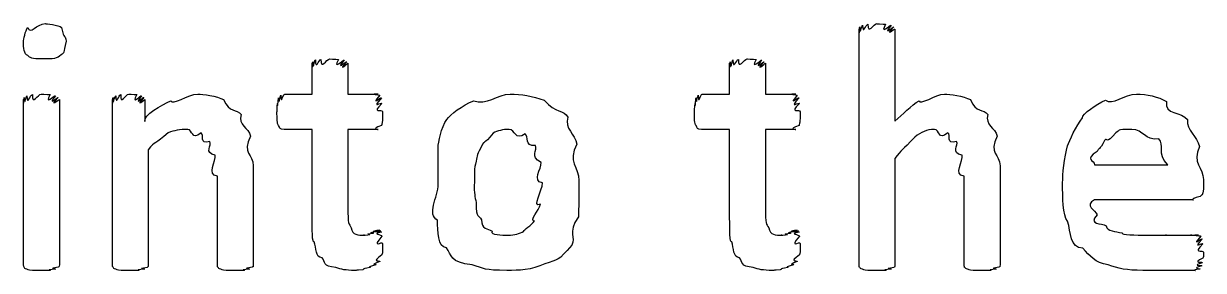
# Model space of a CAD drawing. Header units: millimetres. Extents: x 0 to 216, y 0 to 279.
# Drawn here: x 142.3 to 154.12, y 176.07 to 178.54 of the extents above; entities that cross this region are included whole.
import ezdxf

# ---------------------------------------------------------------- set-up
doc = ezdxf.new("R2010")
doc.units = ezdxf.units.MM
doc.layers.get('0').update_dxf_attribs({"linetype": 'CONTINUOUS'})

msp = doc.modelspace()

# ---------------------------------------------------------------- linework, layer by layer
at = {"color": 0}
for p, q in [((150.669, 176.129), (150.669, 178.488)), ((151.027, 178.488), (151.027, 177.567)), ((142.721, 178.366), (142.721, 178.366)), ((145.187, 177.837), (145.187, 178.146)), ((145.546, 178.146), (145.546, 177.837)), ((149.371, 177.837), (149.371, 178.146)), ((149.729, 178.146), (149.729, 177.837)), ((144.912, 177.837), (145.187, 177.837)), ((145.546, 177.837), (145.849, 177.837)), ((149.096, 177.837), (149.371, 177.837)), ((149.729, 177.837), (150.033, 177.837)), ((142.296, 176.129), (142.296, 177.782)), ((142.655, 177.782), (142.655, 176.129)), ((143.187, 176.129), (143.187, 177.782)), ((143.512, 177.782), (143.512, 177.562)), ((145.187, 177.484), (144.906, 177.484)), ((145.187, 176.591), (145.187, 177.484)), ((145.849, 177.484), (145.546, 177.484)), ((145.546, 177.484), (145.546, 176.713)), ((149.371, 177.484), (149.09, 177.484)), ((149.371, 176.591), (149.371, 177.484)), ((150.033, 177.484), (149.729, 177.484)), ((149.729, 177.484), (149.729, 176.713)), ((143.545, 177.28), (143.545, 176.129)), ((144.598, 177.121), (144.598, 176.129)), ((151.027, 177.192), (151.027, 176.129)), ((152.08, 177.121), (152.08, 176.129)), ((153.027, 177.131), (153.76, 177.131)), ((144.239, 176.129), (144.239, 177.016)), ((151.722, 176.129), (151.722, 177.016)), ((154.118, 176.983), (154.118, 176.922)), ((147.497, 176.95), (147.497, 176.95)), ((147.861, 176.972), (147.861, 176.972)), ((154.014, 176.779), (153.027, 176.779)), ((145.893, 176.343), (145.893, 176.343)), ((150.077, 176.343), (150.077, 176.343))]:
    msp.add_line(p, q, dxfattribs=at)
for points in [[(142.34, 178.504), (142.358, 178.424), (142.43, 178.543), (142.511, 178.543)], [(142.511, 178.543), (142.519, 178.543), (142.646, 178.529), (142.677, 178.504)], [(150.675, 178.51), (150.68, 178.41), (150.691, 178.522), (150.702, 178.526)], [(150.702, 178.526), (150.705, 178.422), (150.735, 178.537), (150.757, 178.537)], [(150.757, 178.537), (150.753, 178.424), (150.813, 178.543), (150.846, 178.543)], [(150.846, 178.543), (150.823, 178.543), (150.912, 178.54), (150.934, 178.537)], [(150.934, 178.537), (150.87, 178.422), (150.978, 178.533), (150.989, 178.526)], [(150.989, 178.526), (150.896, 178.41), (151.012, 178.516), (151.016, 178.51)], [(142.296, 178.366), (142.296, 178.373), (142.31, 178.478), (142.34, 178.504)], [(142.677, 178.504), (142.696, 178.377), (142.721, 178.435), (142.721, 178.366)], [(150.669, 178.488), (150.669, 178.395), (150.671, 178.501), (150.675, 178.51)], [(151.016, 178.51), (150.908, 178.399), (151.027, 178.499), (151.027, 178.488)], [(142.34, 178.223), (142.296, 178.237), (142.296, 178.296), (142.296, 178.366)], [(142.721, 178.366), (142.696, 178.241), (142.704, 178.253), (142.671, 178.229)], [(142.506, 178.19), (142.354, 178.19), (142.369, 178.201), (142.34, 178.223)], [(142.671, 178.229), (142.634, 178.19), (142.586, 178.19), (142.506, 178.19)], [(145.187, 178.146), (145.187, 178.047), (145.189, 178.154), (145.193, 178.162)], [(145.193, 178.162), (145.198, 178.06), (145.209, 178.175), (145.22, 178.179)], [(145.22, 178.179), (145.223, 178.069), (145.253, 178.185), (145.276, 178.185)], [(145.276, 178.185), (145.271, 178.072), (145.331, 178.19), (145.364, 178.19)], [(145.364, 178.19), (145.342, 178.19), (145.43, 178.187), (145.452, 178.185)], [(145.452, 178.185), (145.389, 178.069), (145.496, 178.182), (145.507, 178.179)], [(145.507, 178.179), (145.415, 178.06), (145.53, 178.169), (145.535, 178.162)], [(145.535, 178.162), (145.426, 178.047), (145.546, 178.149), (145.546, 178.146)], [(149.371, 178.146), (149.371, 178.047), (149.372, 178.154), (149.377, 178.162)], [(149.377, 178.162), (149.382, 178.06), (149.393, 178.175), (149.404, 178.179)], [(149.404, 178.179), (149.407, 178.069), (149.437, 178.185), (149.459, 178.185)], [(149.459, 178.185), (149.455, 178.072), (149.514, 178.19), (149.547, 178.19)], [(149.547, 178.19), (149.526, 178.19), (149.614, 178.187), (149.636, 178.185)], [(149.636, 178.185), (149.572, 178.069), (149.68, 178.182), (149.691, 178.179)], [(149.691, 178.179), (149.599, 178.06), (149.714, 178.169), (149.718, 178.162)], [(149.718, 178.162), (149.61, 178.047), (149.729, 178.149), (149.729, 178.146)], [(142.296, 177.782), (142.296, 177.69), (142.298, 177.796), (142.302, 177.804)], [(142.302, 177.804), (142.307, 177.705), (142.318, 177.817), (142.329, 177.821)], [(142.329, 177.821), (142.332, 177.716), (142.362, 177.832), (142.384, 177.832)], [(142.384, 177.832), (142.38, 177.719), (142.44, 177.837), (142.472, 177.837)], [(142.472, 177.837), (142.451, 177.837), (142.539, 177.835), (142.561, 177.832)], [(142.561, 177.832), (142.498, 177.716), (142.605, 177.828), (142.616, 177.821)], [(142.616, 177.821), (142.524, 177.705), (142.639, 177.811), (142.644, 177.804)], [(142.644, 177.804), (142.535, 177.69), (142.655, 177.789), (142.655, 177.782)], [(143.187, 177.782), (143.187, 177.69), (143.188, 177.796), (143.192, 177.804)], [(143.192, 177.804), (143.193, 177.705), (143.204, 177.817), (143.22, 177.821)], [(143.22, 177.821), (143.222, 177.716), (143.25, 177.832), (143.269, 177.832)], [(143.269, 177.832), (143.264, 177.719), (143.319, 177.837), (143.352, 177.837)], [(143.352, 177.837), (143.326, 177.837), (143.407, 177.835), (143.429, 177.832)], [(143.429, 177.832), (143.37, 177.716), (143.468, 177.828), (143.479, 177.821)], [(143.479, 177.821), (143.392, 177.705), (143.497, 177.811), (143.5, 177.804)], [(143.5, 177.804), (143.403, 177.69), (143.512, 177.789), (143.512, 177.782)], [(143.771, 177.771), (143.782, 177.719), (143.949, 177.837), (144.041, 177.837)], [(144.041, 177.837), (144.093, 177.837), (144.23, 177.818), (144.3, 177.782)], [(144.851, 177.799), (144.852, 177.708), (144.865, 177.822), (144.873, 177.826)], [(144.873, 177.826), (144.87, 177.719), (144.896, 177.837), (144.912, 177.837)], [(145.849, 177.837), (145.752, 177.837), (145.861, 177.833), (145.865, 177.826)], [(145.865, 177.826), (145.764, 177.708), (145.878, 177.812), (145.882, 177.799)], [(146.808, 177.771), (146.926, 177.719), (147.05, 177.837), (147.172, 177.837)], [(147.172, 177.837), (147.279, 177.837), (147.399, 177.817), (147.513, 177.777)], [(149.035, 177.799), (149.036, 177.708), (149.049, 177.822), (149.057, 177.826)], [(149.057, 177.826), (149.054, 177.719), (149.08, 177.837), (149.096, 177.837)], [(150.033, 177.837), (149.936, 177.837), (150.045, 177.833), (150.049, 177.826)], [(150.049, 177.826), (149.947, 177.708), (150.061, 177.812), (150.066, 177.799)], [(151.27, 177.771), (151.271, 177.719), (151.438, 177.837), (151.524, 177.837)], [(151.524, 177.837), (151.576, 177.837), (151.712, 177.818), (151.783, 177.782)], [(153.137, 177.777), (153.203, 177.719), (153.332, 177.837), (153.446, 177.837)], [(153.446, 177.837), (153.552, 177.837), (153.664, 177.812), (153.749, 177.765)], [(143.512, 177.562), (143.491, 177.631), (143.685, 177.727), (143.771, 177.771)], [(144.3, 177.782), (144.355, 177.646), (144.432, 177.695), (144.476, 177.633)], [(144.835, 177.661), (144.835, 177.635), (144.836, 177.721), (144.84, 177.744)], [(144.84, 177.744), (144.841, 177.679), (144.847, 177.783), (144.851, 177.799)], [(145.882, 177.799), (145.772, 177.679), (145.887, 177.765), (145.887, 177.744)], [(145.887, 177.744), (145.774, 177.635), (145.893, 177.694), (145.893, 177.661)], [(146.538, 177.584), (146.571, 177.631), (146.69, 177.727), (146.808, 177.771)], [(147.513, 177.777), (147.629, 177.642), (147.709, 177.683), (147.75, 177.606)], [(149.018, 177.661), (149.018, 177.635), (149.02, 177.721), (149.024, 177.744)], [(149.024, 177.744), (149.025, 177.679), (149.031, 177.783), (149.035, 177.799)], [(150.066, 177.799), (149.955, 177.679), (150.071, 177.765), (150.071, 177.744)], [(150.071, 177.744), (149.958, 177.635), (150.077, 177.694), (150.077, 177.661)], [(151.027, 177.567), (151.106, 177.631), (151.189, 177.727), (151.27, 177.771)], [(151.783, 177.782), (151.838, 177.646), (151.915, 177.695), (151.959, 177.633)], [(152.906, 177.6), (152.902, 177.639), (153.045, 177.735), (153.137, 177.777)], [(153.749, 177.765), (153.722, 177.628), (153.904, 177.661), (153.959, 177.584)], [(144.476, 177.633), (144.443, 177.524), (144.551, 177.502), (144.57, 177.418)], [(144.851, 177.523), (144.835, 177.54), (144.835, 177.598), (144.835, 177.661)], [(145.893, 177.661), (145.893, 177.54), (145.889, 177.552), (145.882, 177.523)], [(146.45, 177.303), (146.45, 177.355), (146.479, 177.506), (146.538, 177.584)], [(147.75, 177.606), (147.713, 177.491), (147.823, 177.442), (147.839, 177.336)], [(149.035, 177.523), (149.018, 177.54), (149.018, 177.598), (149.018, 177.661)], [(150.077, 177.661), (150.077, 177.54), (150.072, 177.552), (150.066, 177.523)], [(151.959, 177.633), (151.926, 177.524), (152.033, 177.502), (152.053, 177.418)], [(152.757, 177.319), (152.776, 177.366), (152.842, 177.523), (152.906, 177.6)], [(153.959, 177.584), (153.949, 177.473), (154.054, 177.415), (154.08, 177.314)], [(143.743, 177.451), (143.612, 177.326), (143.614, 177.376), (143.545, 177.28)], [(143.941, 177.484), (143.859, 177.484), (143.809, 177.473), (143.743, 177.451)], [(144.074, 177.451), (143.976, 177.366), (143.993, 177.484), (143.941, 177.484)], [(144.162, 177.363), (144.049, 177.326), (144.11, 177.432), (144.074, 177.451)], [(144.906, 177.484), (144.859, 177.484), (144.865, 177.497), (144.851, 177.523)], [(145.882, 177.523), (145.761, 177.484), (145.863, 177.484), (145.849, 177.484)], [(147.161, 177.484), (147.096, 177.484), (147.045, 177.471), (147.001, 177.446)], [(147.321, 177.44), (147.221, 177.366), (147.223, 177.484), (147.161, 177.484)], [(149.09, 177.484), (149.043, 177.484), (149.049, 177.497), (149.035, 177.523)], [(150.066, 177.523), (149.944, 177.484), (150.046, 177.484), (150.033, 177.484)], [(151.424, 177.484), (151.342, 177.484), (151.292, 177.458), (151.226, 177.407)], [(151.557, 177.451), (151.459, 177.366), (151.475, 177.484), (151.424, 177.484)], [(151.645, 177.363), (151.532, 177.326), (151.592, 177.432), (151.557, 177.451)], [(153.242, 177.451), (153.137, 177.326), (153.159, 177.407), (153.126, 177.374)], [(153.402, 177.484), (153.228, 177.484), (153.289, 177.473), (153.242, 177.451)], [(153.672, 177.391), (153.526, 177.366), (153.523, 177.484), (153.402, 177.484)], [(144.217, 177.225), (144.097, 177.249), (144.187, 177.326), (144.162, 177.363)], [(144.57, 177.418), (144.479, 177.242), (144.598, 177.238), (144.598, 177.121)], [(146.896, 177.336), (146.836, 177.22), (146.844, 177.231), (146.83, 177.165)], [(147.001, 177.446), (146.893, 177.315), (146.925, 177.382), (146.896, 177.336)], [(147.425, 177.324), (147.309, 177.311), (147.365, 177.414), (147.321, 177.44)], [(147.839, 177.336), (147.742, 177.161), (147.861, 177.107), (147.861, 176.972)], [(151.226, 177.407), (151.095, 177.267), (151.096, 177.287), (151.027, 177.192)], [(151.7, 177.225), (151.58, 177.249), (151.67, 177.326), (151.645, 177.363)], [(152.053, 177.418), (151.962, 177.242), (152.08, 177.238), (152.08, 177.121)], [(153.126, 177.374), (153.074, 177.264), (153.072, 177.308), (153.054, 177.264)], [(153.76, 177.131), (153.647, 177.242), (153.734, 177.327), (153.672, 177.391)], [(144.239, 177.016), (144.123, 177.024), (144.231, 177.173), (144.217, 177.225)], [(146.45, 176.939), (146.45, 177.017), (146.45, 177.192), (146.45, 177.303)], [(147.481, 177.154), (147.361, 177.212), (147.45, 177.276), (147.425, 177.324)], [(151.722, 177.016), (151.606, 177.024), (151.714, 177.173), (151.7, 177.225)], [(152.707, 176.95), (152.707, 177.028), (152.724, 177.209), (152.757, 177.319)], [(153.054, 177.264), (152.92, 177.178), (153.027, 177.178), (153.027, 177.131)], [(154.08, 177.314), (154, 177.149), (154.118, 177.1), (154.118, 176.983)], [(146.83, 177.165), (146.809, 177.09), (146.813, 177.034), (146.813, 176.961)], [(147.497, 176.95), (147.382, 176.966), (147.491, 177.09), (147.481, 177.154)], [(146.444, 176.575), (146.331, 176.632), (146.45, 176.802), (146.45, 176.939)], [(146.813, 176.961), (146.809, 176.826), (146.819, 176.818), (146.83, 176.751)], [(147.475, 176.735), (147.382, 176.698), (147.497, 176.873), (147.497, 176.95)], [(147.861, 176.972), (147.861, 176.775), (147.858, 176.718), (147.855, 176.608)], [(152.757, 176.564), (152.707, 176.627), (152.707, 176.802), (152.707, 176.95)], [(154.118, 176.922), (154.118, 176.823), (154.107, 176.834), (154.085, 176.812)], [(146.83, 176.751), (146.831, 176.58), (146.859, 176.632), (146.885, 176.58)], [(153.027, 176.779), (152.92, 176.724), (153.035, 176.674), (153.054, 176.63)], [(154.085, 176.812), (153.956, 176.779), (154.039, 176.779), (154.014, 176.779)], [(145.546, 176.713), (145.543, 176.521), (145.557, 176.544), (145.579, 176.498)], [(147.414, 176.57), (147.356, 176.57), (147.464, 176.671), (147.475, 176.735)], [(149.729, 176.713), (149.727, 176.521), (149.74, 176.544), (149.762, 176.498)], [(153.054, 176.63), (152.957, 176.521), (153.101, 176.553), (153.143, 176.52)], [(145.209, 176.36), (145.187, 176.33), (145.187, 176.503), (145.187, 176.591)], [(146.532, 176.299), (146.445, 176.301), (146.444, 176.468), (146.444, 176.575)], [(146.885, 176.58), (146.882, 176.481), (146.946, 176.494), (146.99, 176.465)], [(147.309, 176.465), (147.301, 176.477), (147.388, 176.525), (147.414, 176.57)], [(147.855, 176.608), (147.739, 176.44), (147.833, 176.407), (147.789, 176.327)], [(149.393, 176.36), (149.371, 176.33), (149.371, 176.503), (149.371, 176.591)], [(152.911, 176.294), (152.776, 176.294), (152.793, 176.456), (152.757, 176.564)], [(153.143, 176.52), (153.155, 176.459), (153.236, 176.466), (153.303, 176.448)], [(145.579, 176.498), (145.591, 176.426), (145.647, 176.426), (145.711, 176.426)], [(145.711, 176.426), (145.675, 176.426), (145.751, 176.427), (145.766, 176.432)], [(145.766, 176.432), (145.705, 176.437), (145.794, 176.444), (145.805, 176.448)], [(145.805, 176.448), (145.73, 176.448), (145.83, 176.461), (145.838, 176.465)], [(145.838, 176.465), (145.749, 176.459), (145.857, 176.476), (145.865, 176.476)], [(145.865, 176.476), (145.761, 176.459), (145.872, 176.473), (145.876, 176.47)], [(145.876, 176.47), (145.767, 176.455), (145.882, 176.465), (145.882, 176.454)], [(145.882, 176.454), (145.772, 176.437), (145.887, 176.433), (145.887, 176.415)], [(145.887, 176.415), (145.774, 176.283), (145.893, 176.372), (145.893, 176.343)], [(146.99, 176.465), (146.97, 176.426), (147.089, 176.426), (147.155, 176.426)], [(147.155, 176.426), (147.213, 176.426), (147.265, 176.439), (147.309, 176.465)], [(149.762, 176.498), (149.775, 176.426), (149.831, 176.426), (149.895, 176.426)], [(149.895, 176.426), (149.859, 176.426), (149.935, 176.427), (149.95, 176.432)], [(149.95, 176.432), (149.889, 176.437), (149.977, 176.444), (149.988, 176.448)], [(149.988, 176.448), (149.914, 176.448), (150.013, 176.461), (150.022, 176.465)], [(150.022, 176.465), (149.933, 176.459), (150.041, 176.476), (150.049, 176.476)], [(150.049, 176.476), (149.944, 176.459), (150.056, 176.473), (150.06, 176.47)], [(150.06, 176.47), (149.951, 176.455), (150.066, 176.465), (150.066, 176.454)], [(150.066, 176.454), (149.955, 176.437), (150.071, 176.433), (150.071, 176.415)], [(150.071, 176.415), (149.958, 176.283), (150.077, 176.372), (150.077, 176.343)], [(153.303, 176.448), (153.288, 176.426), (153.449, 176.426), (153.545, 176.426)], [(153.545, 176.426), (153.578, 176.426), (153.69, 176.426), (153.749, 176.426)], [(153.749, 176.426), (153.695, 176.426), (153.857, 176.426), (153.898, 176.426)], [(153.898, 176.426), (153.898, 176.426), (153.977, 176.426), (154.003, 176.426)], [(154.003, 176.426), (153.953, 176.426), (154.054, 176.426), (154.069, 176.426)], [(154.069, 176.426), (153.978, 176.426), (154.087, 176.422), (154.091, 176.415)], [(154.091, 176.415), (153.989, 176.296), (154.103, 176.401), (154.107, 176.387)], [(154.107, 176.387), (153.997, 176.272), (154.113, 176.36), (154.113, 176.338)], [(145.287, 176.2), (145.22, 176.202), (145.227, 176.296), (145.209, 176.36)], [(145.893, 176.343), (145.893, 176.205), (145.89, 176.257), (145.887, 176.228)], [(146.792, 176.129), (146.563, 176.15), (146.59, 176.225), (146.532, 176.299)], [(147.789, 176.327), (147.651, 176.161), (147.654, 176.184), (147.519, 176.139)], [(149.47, 176.2), (149.404, 176.202), (149.411, 176.296), (149.393, 176.36)], [(150.077, 176.343), (150.077, 176.205), (150.074, 176.257), (150.071, 176.228)], [(153.165, 176.129), (153.03, 176.147), (152.98, 176.22), (152.911, 176.294)], [(154.113, 176.338), (154, 176.228), (154.118, 176.288), (154.118, 176.255)], [(145.425, 176.101), (145.289, 176.113), (145.323, 176.156), (145.287, 176.2)], [(145.865, 176.161), (145.749, 176.12), (145.845, 176.139), (145.827, 176.129)], [(145.887, 176.228), (145.767, 176.147), (145.876, 176.175), (145.865, 176.161)], [(149.608, 176.101), (149.473, 176.113), (149.506, 176.156), (149.47, 176.2)], [(150.049, 176.161), (149.933, 176.12), (150.028, 176.139), (150.011, 176.129)], [(150.071, 176.228), (149.951, 176.147), (150.06, 176.175), (150.049, 176.161)], [(154.107, 176.15), (153.993, 176.113), (154.105, 176.129), (154.102, 176.117)], [(154.113, 176.195), (153.997, 176.139), (154.11, 176.164), (154.107, 176.15)], [(154.118, 176.255), (154.118, 176.173), (154.116, 176.213), (154.113, 176.195)], [(142.302, 176.106), (142.296, 176.102), (142.296, 176.12), (142.296, 176.129)], [(142.329, 176.084), (142.307, 176.087), (142.309, 176.098), (142.302, 176.106)], [(142.384, 176.073), (142.332, 176.076), (142.343, 176.08), (142.329, 176.084)], [(142.472, 176.073), (142.38, 176.073), (142.409, 176.073), (142.384, 176.073)], [(142.561, 176.073), (142.451, 176.073), (142.508, 176.073), (142.472, 176.073)], [(142.616, 176.084), (142.498, 176.076), (142.586, 176.076), (142.561, 176.073)], [(142.644, 176.106), (142.524, 176.087), (142.63, 176.091), (142.616, 176.084)], [(142.655, 176.129), (142.652, 176.102), (142.65, 176.113), (142.644, 176.106)], [(143.192, 176.106), (143.187, 176.102), (143.187, 176.12), (143.187, 176.129)], [(143.22, 176.084), (143.197, 176.087), (143.199, 176.098), (143.192, 176.106)], [(143.275, 176.073), (143.222, 176.076), (143.233, 176.08), (143.22, 176.084)], [(143.363, 176.073), (143.27, 176.073), (143.299, 176.073), (143.275, 176.073)], [(143.451, 176.073), (143.341, 176.073), (143.399, 176.073), (143.363, 176.073)], [(143.506, 176.084), (143.388, 176.076), (143.476, 176.076), (143.451, 176.073)], [(143.534, 176.101), (143.414, 176.087), (143.52, 176.091), (143.506, 176.084)], [(143.545, 176.129), (143.542, 176.098), (143.541, 176.108), (143.534, 176.101)], [(144.245, 176.101), (144.241, 176.098), (144.239, 176.117), (144.239, 176.129)], [(144.272, 176.084), (144.252, 176.087), (144.252, 176.097), (144.245, 176.101)], [(144.327, 176.073), (144.278, 176.076), (144.286, 176.08), (144.272, 176.084)], [(144.421, 176.073), (144.325, 176.073), (144.352, 176.073), (144.327, 176.073)], [(144.504, 176.073), (144.395, 176.073), (144.454, 176.073), (144.421, 176.073)], [(144.559, 176.084), (144.443, 176.076), (144.529, 176.076), (144.504, 176.073)], [(144.587, 176.106), (144.468, 176.087), (144.573, 176.091), (144.559, 176.084)], [(144.598, 176.129), (144.598, 176.102), (144.593, 176.113), (144.587, 176.106)], [(145.617, 176.073), (145.518, 176.073), (145.48, 176.082), (145.425, 176.101)], [(145.694, 176.079), (145.617, 176.073), (145.642, 176.073), (145.617, 176.073)], [(145.766, 176.101), (145.668, 176.084), (145.719, 176.086), (145.694, 176.079)], [(145.827, 176.129), (145.712, 176.098), (145.788, 176.108), (145.766, 176.101)], [(147.139, 176.073), (146.913, 176.073), (146.909, 176.091), (146.792, 176.129)], [(147.519, 176.139), (147.382, 176.073), (147.26, 176.073), (147.139, 176.073)], [(149.801, 176.073), (149.702, 176.073), (149.663, 176.082), (149.608, 176.101)], [(149.878, 176.079), (149.801, 176.073), (149.826, 176.073), (149.801, 176.073)], [(149.95, 176.101), (149.852, 176.084), (149.903, 176.086), (149.878, 176.079)], [(150.011, 176.129), (149.896, 176.098), (149.972, 176.108), (149.95, 176.101)], [(150.675, 176.101), (150.669, 176.098), (150.669, 176.117), (150.669, 176.129)], [(150.702, 176.084), (150.68, 176.087), (150.682, 176.097), (150.675, 176.101)], [(150.757, 176.073), (150.705, 176.076), (150.716, 176.08), (150.702, 176.084)], [(150.846, 176.073), (150.753, 176.073), (150.782, 176.073), (150.757, 176.073)], [(150.934, 176.073), (150.823, 176.073), (150.881, 176.073), (150.846, 176.073)], [(150.989, 176.084), (150.87, 176.076), (150.959, 176.076), (150.934, 176.073)], [(151.016, 176.101), (150.896, 176.087), (151.003, 176.091), (150.989, 176.084)], [(151.027, 176.129), (151.025, 176.098), (151.023, 176.108), (151.016, 176.101)], [(151.728, 176.101), (151.723, 176.098), (151.722, 176.117), (151.722, 176.129)], [(151.755, 176.084), (151.734, 176.087), (151.734, 176.097), (151.728, 176.101)], [(151.81, 176.073), (151.761, 176.076), (151.769, 176.08), (151.755, 176.084)], [(151.904, 176.073), (151.807, 176.073), (151.835, 176.073), (151.81, 176.073)], [(151.987, 176.073), (151.878, 176.073), (151.937, 176.073), (151.904, 176.073)], [(152.042, 176.084), (151.926, 176.076), (152.011, 176.076), (151.987, 176.073)], [(152.069, 176.106), (151.951, 176.087), (152.055, 176.091), (152.042, 176.084)], [(152.08, 176.129), (152.08, 176.102), (152.076, 176.113), (152.069, 176.106)], [(153.512, 176.073), (153.347, 176.073), (153.264, 176.091), (153.165, 176.129)], [(153.727, 176.073), (153.556, 176.073), (153.589, 176.073), (153.512, 176.073)], [(153.904, 176.073), (153.805, 176.073), (153.793, 176.073), (153.727, 176.073)], [(154.03, 176.073), (153.909, 176.073), (153.954, 176.073), (153.904, 176.073)], [(154.085, 176.084), (153.975, 176.073), (154.063, 176.073), (154.03, 176.073)], [(154.102, 176.117), (153.986, 176.091), (154.092, 176.095), (154.085, 176.084)]]:
    msp.add_open_spline(points, degree=3, dxfattribs=at)

doc.saveas('drawing.dxf')
